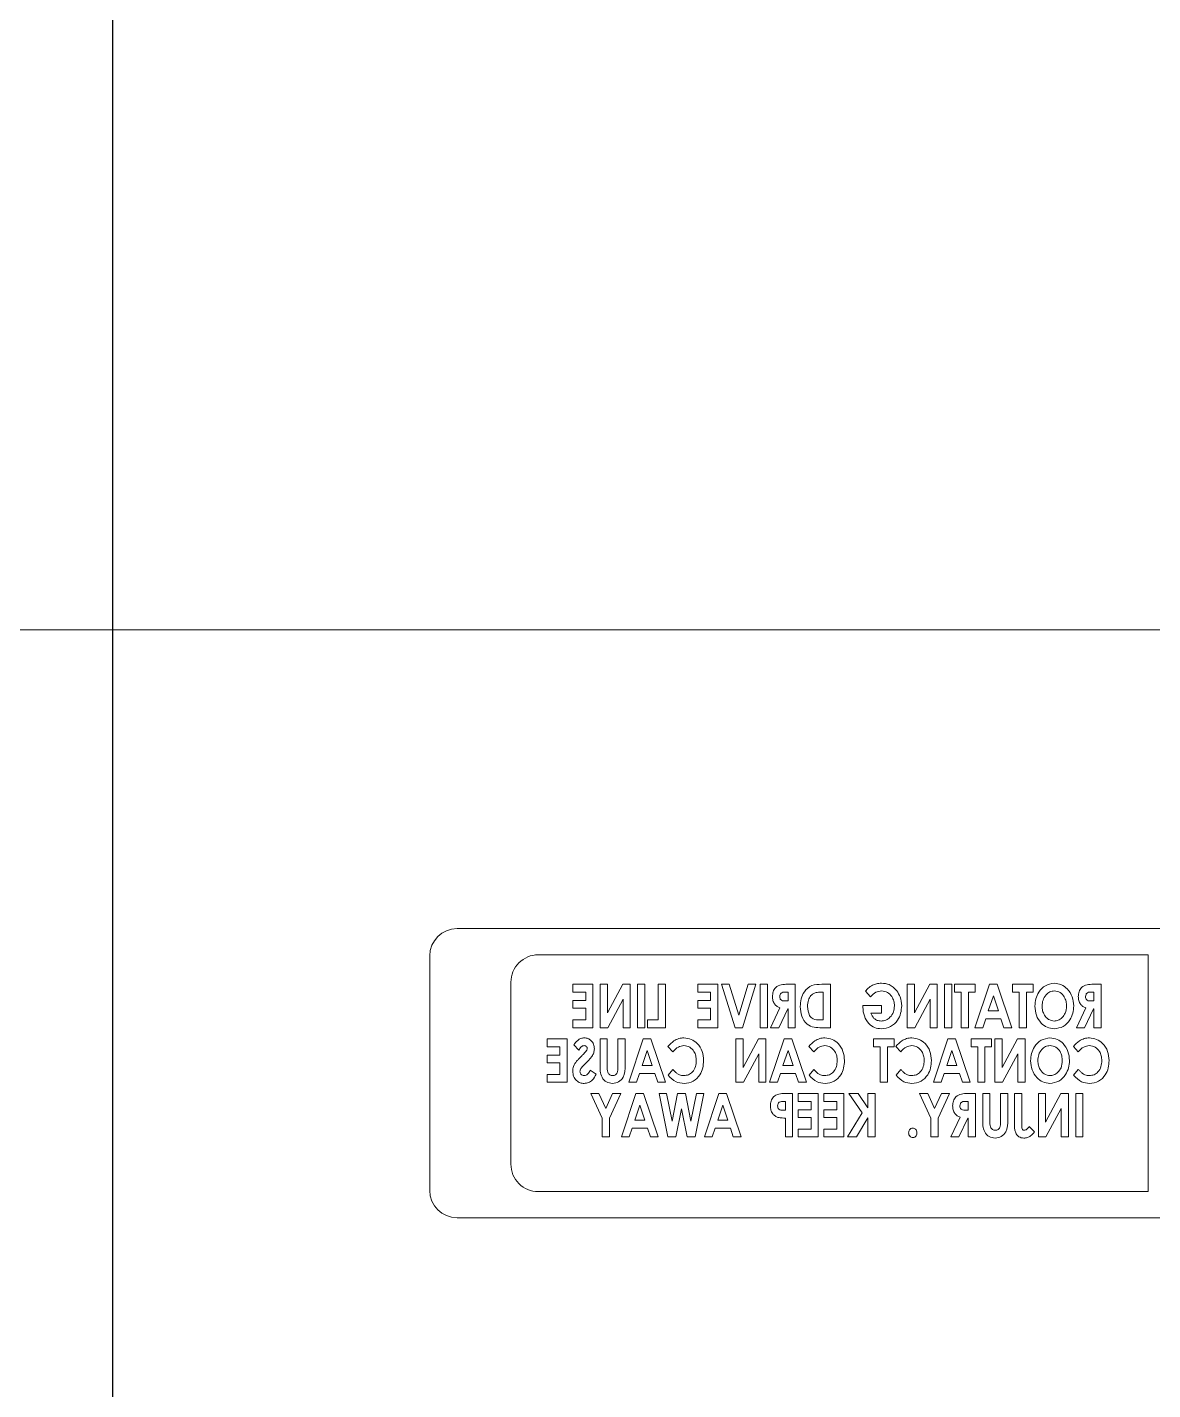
# Model space of a CAD drawing. Header units: feet. Extents: x -21 to 5170, y -254 to 1413.
# Drawn here: x 1831.919 to 1834.267, y 49.319 to 52.161 of the extents above; entities that cross this region are included whole.
import ezdxf

# ---------------------------------------------------------------- set-up
doc = ezdxf.new("R2010")
doc.units = ezdxf.units.FT
doc.header["$MEASUREMENT"] = 0
doc.layers.add('ATI CENTER SUPPORT', color=7, linetype='Continuous')
doc.layers.add('G-NPLT', color=67, linetype='Continuous', plot=False)

msp = doc.modelspace()

# ---------------------------------------------------------------- linework, layer by layer
at = {"layer": 'ATI CENTER SUPPORT', "color": 8, "linetype": 'Continuous', "lineweight": 15}
for p, q in [((1805.32588, 50.90399), (1838.84262, 50.90399)), ((1832.8161, 50.28096), (1836.80275, 50.28096)), ((1832.75912, 49.7349), (1832.75912, 50.22398)), ((1834.25791, 50.22635), (1832.98537, 50.22635)), ((1834.25791, 49.73253), (1834.25791, 50.22635)), ((1832.92839, 49.78951), (1832.92839, 50.16937)), ((1833.05782, 50.16486), (1833.05782, 50.14862)), ((1833.09956, 50.16486), (1833.05782, 50.16486)), ((1833.09956, 50.07441), (1833.09956, 50.16486)), ((1833.11476, 50.16486), (1833.11476, 50.07441)), ((1833.12983, 50.16486), (1833.11476, 50.16486)), ((1833.16176, 50.16486), (1833.12983, 50.10534)), ((1833.12983, 50.10534), (1833.12983, 50.16486)), ((1833.17738, 50.16486), (1833.16176, 50.16486)), ((1833.17738, 50.07441), (1833.17738, 50.16486)), ((1833.20765, 50.16486), (1833.19257, 50.16486)), ((1833.19257, 50.16486), (1833.19257, 50.07441)), ((1833.20765, 50.07441), (1833.20765, 50.16486)), ((1833.25067, 50.16486), (1833.2356, 50.16486)), ((1833.2356, 50.16486), (1833.2356, 50.09064)), ((1833.25067, 50.07441), (1833.25067, 50.16486)), ((1833.36003, 50.16486), (1833.31828, 50.16486)), ((1833.31828, 50.16486), (1833.31828, 50.14862)), ((1833.36003, 50.07441), (1833.36003, 50.16486)), ((1833.38359, 50.16486), (1833.36768, 50.16486)), ((1833.36768, 50.16486), (1833.39589, 50.07441)), ((1833.40363, 50.10061), (1833.38359, 50.16486)), ((1833.42364, 50.16486), (1833.40363, 50.10061)), ((1833.41141, 50.07441), (1833.43958, 50.16486)), ((1833.43958, 50.16486), (1833.42364, 50.16486)), ((1833.46347, 50.16486), (1833.44839, 50.16486)), ((1833.44839, 50.16486), (1833.44839, 50.07441)), ((1833.46347, 50.07441), (1833.46347, 50.16486)), ((1833.52157, 50.16486), (1833.50541, 50.16486)), ((1833.52157, 50.07441), (1833.52157, 50.16486)), ((1833.59475, 50.16486), (1833.57694, 50.16486)), ((1833.59475, 50.07441), (1833.59475, 50.16486)), ((1833.66794, 50.15047), (1833.67837, 50.13871)), ((1833.77032, 50.16486), (1833.75525, 50.16486)), ((1833.75525, 50.16486), (1833.75525, 50.07441)), ((1833.80225, 50.16486), (1833.77032, 50.10534)), ((1833.77032, 50.10534), (1833.77032, 50.16486)), ((1833.81787, 50.16486), (1833.80225, 50.16486)), ((1833.81787, 50.07441), (1833.81787, 50.16486)), ((1833.84814, 50.16486), (1833.83306, 50.16486)), ((1833.83306, 50.16486), (1833.83306, 50.07441)), ((1833.84814, 50.07441), (1833.84814, 50.16486)), ((1833.89696, 50.16486), (1833.85405, 50.16486)), ((1833.85405, 50.16486), (1833.85405, 50.14862)), ((1833.9267, 50.16486), (1833.89649, 50.07441)), ((1833.89696, 50.14862), (1833.89696, 50.16486)), ((1833.94277, 50.16486), (1833.9267, 50.16486)), ((1833.97303, 50.07441), (1833.94277, 50.16486)), ((1834.0178, 50.16486), (1833.97489, 50.16486)), ((1833.97489, 50.16486), (1833.97489, 50.14862)), ((1834.0178, 50.14862), (1834.0178, 50.16486)), ((1834.15951, 50.16486), (1834.14335, 50.16486)), ((1834.15951, 50.07441), (1834.15951, 50.16486)), ((1833.05782, 50.14862), (1833.08449, 50.14862)), ((1833.05782, 50.13123), (1833.05782, 50.11499)), ((1833.08449, 50.13123), (1833.05782, 50.13123)), ((1833.08449, 50.14862), (1833.08449, 50.13123)), ((1833.13047, 50.07441), (1833.1623, 50.13375)), ((1833.1623, 50.13375), (1833.1623, 50.07441)), ((1833.31828, 50.14862), (1833.34495, 50.14862)), ((1833.31828, 50.13123), (1833.31828, 50.11499)), ((1833.34495, 50.13123), (1833.31828, 50.13123)), ((1833.34495, 50.14862), (1833.34495, 50.13123)), ((1833.5065, 50.13007), (1833.50175, 50.13007)), ((1833.50234, 50.14862), (1833.5065, 50.14862)), ((1833.5065, 50.14862), (1833.5065, 50.13007)), ((1833.57458, 50.14862), (1833.57967, 50.14862)), ((1833.57967, 50.14862), (1833.57967, 50.09064)), ((1833.77096, 50.07441), (1833.80279, 50.13375)), ((1833.80279, 50.13375), (1833.80279, 50.07441)), ((1833.85405, 50.14862), (1833.86797, 50.14862)), ((1833.86797, 50.14862), (1833.86797, 50.07441)), ((1833.88305, 50.14862), (1833.89696, 50.14862)), ((1833.88305, 50.07441), (1833.88305, 50.14862)), ((1833.92423, 50.1092), (1833.93476, 50.1406)), ((1833.93476, 50.1406), (1833.94529, 50.1092)), ((1833.97489, 50.14862), (1833.9888, 50.14862)), ((1833.9888, 50.14862), (1833.9888, 50.07441)), ((1834.00388, 50.07441), (1834.00388, 50.14862)), ((1834.00388, 50.14862), (1834.0178, 50.14862)), ((1834.14443, 50.13007), (1834.13969, 50.13007)), ((1834.14029, 50.14862), (1834.14443, 50.14862)), ((1834.14443, 50.14862), (1834.14443, 50.13007)), ((1833.05782, 50.11499), (1833.08449, 50.11499)), ((1833.08449, 50.11499), (1833.08449, 50.09064)), ((1833.31828, 50.11499), (1833.34495, 50.11499)), ((1833.34495, 50.11499), (1833.34495, 50.09064)), ((1833.48953, 50.11568), (1833.46997, 50.07441)), ((1833.48709, 50.07441), (1833.50579, 50.11383)), ((1833.50579, 50.11383), (1833.5065, 50.11383)), ((1833.5065, 50.11383), (1833.5065, 50.07441)), ((1833.66247, 50.12079), (1833.66236, 50.11693)), ((1833.70179, 50.12079), (1833.66247, 50.12079)), ((1833.67915, 50.10456), (1833.70179, 50.10456)), ((1833.70179, 50.10456), (1833.70179, 50.12079)), ((1833.91266, 50.07441), (1833.91884, 50.09296)), ((1833.91884, 50.09296), (1833.95071, 50.09296)), ((1833.94529, 50.1092), (1833.92423, 50.1092)), ((1833.95071, 50.09296), (1833.95691, 50.07441)), ((1834.12747, 50.11568), (1834.1079, 50.07441)), ((1834.12503, 50.07441), (1834.14373, 50.11383)), ((1834.14373, 50.11383), (1834.14443, 50.11383)), ((1834.14443, 50.11383), (1834.14443, 50.07441)), ((1833.08449, 50.09064), (1833.05782, 50.09064)), ((1833.05782, 50.09064), (1833.05782, 50.07441)), ((1833.05782, 50.07441), (1833.09956, 50.07441)), ((1833.11476, 50.07441), (1833.13047, 50.07441)), ((1833.1623, 50.07441), (1833.17738, 50.07441)), ((1833.19257, 50.07441), (1833.20765, 50.07441)), ((1833.2356, 50.09064), (1833.21356, 50.09064)), ((1833.21356, 50.09064), (1833.21356, 50.07441)), ((1833.21356, 50.07441), (1833.25067, 50.07441)), ((1833.34495, 50.09064), (1833.31828, 50.09064)), ((1833.31828, 50.09064), (1833.31828, 50.07441)), ((1833.31828, 50.07441), (1833.36003, 50.07441)), ((1833.39589, 50.07441), (1833.41141, 50.07441)), ((1833.44839, 50.07441), (1833.46347, 50.07441)), ((1833.46997, 50.07441), (1833.48709, 50.07441)), ((1833.5065, 50.07441), (1833.52157, 50.07441)), ((1833.57967, 50.09064), (1833.5727, 50.09064)), ((1833.57666, 50.07441), (1833.59475, 50.07441)), ((1833.75525, 50.07441), (1833.77096, 50.07441)), ((1833.80279, 50.07441), (1833.81787, 50.07441)), ((1833.83306, 50.07441), (1833.84814, 50.07441)), ((1833.86797, 50.07441), (1833.88305, 50.07441)), ((1833.89649, 50.07441), (1833.91266, 50.07441)), ((1833.95691, 50.07441), (1833.97303, 50.07441)), ((1833.9888, 50.07441), (1834.00388, 50.07441)), ((1834.1079, 50.07441), (1834.12503, 50.07441)), ((1834.14443, 50.07441), (1834.15951, 50.07441)), ((1833.04569, 50.0509), (1833.00394, 50.0509)), ((1833.00394, 50.0509), (1833.00394, 50.03467)), ((1833.04569, 49.96045), (1833.04569, 50.0509)), ((1833.05972, 50.03882), (1833.07012, 50.02771)), ((1833.12942, 50.0509), (1833.11434, 50.0509)), ((1833.11434, 50.0509), (1833.11434, 49.99694)), ((1833.12942, 49.9942), (1833.12942, 50.0509)), ((1833.16652, 50.0509), (1833.15145, 50.0509)), ((1833.15145, 50.0509), (1833.15145, 49.99205)), ((1833.16652, 49.99694), (1833.16652, 50.0509)), ((1833.20438, 50.0509), (1833.17418, 49.96045)), ((1833.22046, 50.0509), (1833.20438, 50.0509)), ((1833.25072, 49.96045), (1833.22046, 50.0509)), ((1833.39788, 50.0509), (1833.39788, 49.96045)), ((1833.41296, 50.0509), (1833.39788, 50.0509)), ((1833.44488, 50.0509), (1833.41296, 49.99138)), ((1833.41296, 49.99138), (1833.41296, 50.0509)), ((1833.4605, 50.0509), (1833.44488, 50.0509)), ((1833.4605, 49.96045), (1833.4605, 50.0509)), ((1833.49836, 50.0509), (1833.46816, 49.96045)), ((1833.51444, 50.0509), (1833.49836, 50.0509)), ((1833.54469, 49.96045), (1833.51444, 50.0509)), ((1833.72781, 50.0509), (1833.6849, 50.0509)), ((1833.6849, 50.0509), (1833.6849, 50.03467)), ((1833.72781, 50.03467), (1833.72781, 50.0509)), ((1833.84, 50.0509), (1833.80979, 49.96045)), ((1833.85607, 50.0509), (1833.84, 50.0509)), ((1833.88633, 49.96045), (1833.85607, 50.0509)), ((1833.9311, 50.0509), (1833.88819, 50.0509)), ((1833.88819, 50.0509), (1833.88819, 50.03467)), ((1833.9311, 50.03467), (1833.9311, 50.0509)), ((1833.95325, 50.0509), (1833.93817, 50.0509)), ((1833.93817, 50.0509), (1833.93817, 49.96045)), ((1833.95325, 49.99138), (1833.95325, 50.0509)), ((1833.98518, 50.0509), (1833.95325, 49.99138)), ((1834.00079, 50.0509), (1833.98518, 50.0509)), ((1834.00079, 49.96045), (1834.00079, 50.0509)), ((1833.00394, 50.03467), (1833.03061, 50.03467)), ((1833.03061, 50.01727), (1833.00394, 50.01727)), ((1833.00394, 50.01727), (1833.00394, 50.00103)), ((1833.03061, 50.03467), (1833.03061, 50.01727)), ((1833.20192, 49.99524), (1833.21245, 50.02664)), ((1833.21245, 50.02664), (1833.22297, 49.99524)), ((1833.25605, 50.03521), (1833.26616, 50.02383)), ((1833.41359, 49.96045), (1833.44542, 50.01979)), ((1833.44542, 50.01979), (1833.44542, 49.96045)), ((1833.4959, 49.99524), (1833.50642, 50.02664)), ((1833.50642, 50.02664), (1833.51695, 49.99524)), ((1833.55003, 50.03521), (1833.56014, 50.02383)), ((1833.6849, 50.03467), (1833.69881, 50.03467)), ((1833.69881, 50.03467), (1833.69881, 49.96045)), ((1833.71389, 49.96045), (1833.71389, 50.03467)), ((1833.71389, 50.03467), (1833.72781, 50.03467)), ((1833.7314, 50.03521), (1833.74151, 50.02383)), ((1833.83754, 49.99524), (1833.84806, 50.02664)), ((1833.84806, 50.02664), (1833.85859, 49.99524)), ((1833.88819, 50.03467), (1833.9021, 50.03467)), ((1833.9021, 50.03467), (1833.9021, 49.96045)), ((1833.91718, 49.96045), (1833.91718, 50.03467)), ((1833.91718, 50.03467), (1833.9311, 50.03467)), ((1833.95388, 49.96045), (1833.98572, 50.01979)), ((1833.98572, 50.01979), (1833.98572, 49.96045)), ((1834.10192, 50.03521), (1834.11203, 50.02383)), ((1833.00394, 50.00103), (1833.03061, 50.00103)), ((1833.03061, 50.00103), (1833.03061, 49.97668)), ((1833.1061, 49.97739), (1833.09393, 49.98596)), ((1833.19034, 49.96045), (1833.19652, 49.979)), ((1833.19652, 49.979), (1833.22839, 49.979)), ((1833.22297, 49.99524), (1833.20192, 49.99524)), ((1833.22839, 49.979), (1833.23459, 49.96045)), ((1833.26616, 49.98752), (1833.25636, 49.9754)), ((1833.48432, 49.96045), (1833.4905, 49.979)), ((1833.4905, 49.979), (1833.52237, 49.979)), ((1833.51695, 49.99524), (1833.4959, 49.99524)), ((1833.52237, 49.979), (1833.52857, 49.96045)), ((1833.56014, 49.98752), (1833.55034, 49.9754)), ((1833.74151, 49.98752), (1833.73171, 49.9754)), ((1833.82596, 49.96045), (1833.83214, 49.979)), ((1833.83214, 49.979), (1833.86401, 49.979)), ((1833.85859, 49.99524), (1833.83754, 49.99524)), ((1833.86401, 49.979), (1833.87021, 49.96045)), ((1834.11203, 49.98752), (1834.10222, 49.9754)), ((1833.03061, 49.97668), (1833.00394, 49.97668)), ((1833.00394, 49.97668), (1833.00394, 49.96045)), ((1833.00394, 49.96045), (1833.04569, 49.96045)), ((1833.17418, 49.96045), (1833.19034, 49.96045)), ((1833.23459, 49.96045), (1833.25072, 49.96045)), ((1833.39788, 49.96045), (1833.41359, 49.96045)), ((1833.44542, 49.96045), (1833.4605, 49.96045)), ((1833.46816, 49.96045), (1833.48432, 49.96045)), ((1833.52857, 49.96045), (1833.54469, 49.96045)), ((1833.69881, 49.96045), (1833.71389, 49.96045)), ((1833.80979, 49.96045), (1833.82596, 49.96045)), ((1833.87021, 49.96045), (1833.88633, 49.96045)), ((1833.9021, 49.96045), (1833.91718, 49.96045)), ((1833.93817, 49.96045), (1833.95388, 49.96045)), ((1833.98572, 49.96045), (1834.00079, 49.96045)), ((1833.11208, 49.93694), (1833.09504, 49.93694)), ((1833.09504, 49.93694), (1833.11881, 49.88566)), ((1833.12635, 49.90614), (1833.11208, 49.93694)), ((1833.14065, 49.93694), (1833.12635, 49.90614)), ((1833.13389, 49.88566), (1833.15766, 49.93694)), ((1833.15766, 49.93694), (1833.14065, 49.93694)), ((1833.18915, 49.93694), (1833.15894, 49.84649)), ((1833.20522, 49.93694), (1833.18915, 49.93694)), ((1833.23548, 49.84649), (1833.20522, 49.93694)), ((1833.25326, 49.93694), (1833.23791, 49.93694)), ((1833.23791, 49.93694), (1833.25566, 49.84649)), ((1833.26459, 49.87919), (1833.25326, 49.93694)), ((1833.27625, 49.93694), (1833.26459, 49.87919)), ((1833.29229, 49.93694), (1833.27625, 49.93694)), ((1833.30402, 49.87919), (1833.29229, 49.93694)), ((1833.31536, 49.93694), (1833.30402, 49.87919)), ((1833.31291, 49.84649), (1833.33069, 49.93694)), ((1833.33069, 49.93694), (1833.31536, 49.93694)), ((1833.36217, 49.93694), (1833.33196, 49.84649)), ((1833.37824, 49.93694), (1833.36217, 49.93694)), ((1833.4085, 49.84649), (1833.37824, 49.93694)), ((1833.51612, 49.93694), (1833.50036, 49.93694)), ((1833.51612, 49.84649), (1833.51612, 49.93694)), ((1833.56958, 49.93694), (1833.52783, 49.93694)), ((1833.52783, 49.93694), (1833.52783, 49.92071)), ((1833.56958, 49.84649), (1833.56958, 49.93694)), ((1833.5813, 49.93694), (1833.5813, 49.92071)), ((1833.62304, 49.93694), (1833.5813, 49.93694)), ((1833.62304, 49.84649), (1833.62304, 49.93694)), ((1833.65257, 49.93694), (1833.6334, 49.93694)), ((1833.6334, 49.93694), (1833.66107, 49.89693)), ((1833.67303, 49.90739), (1833.65257, 49.93694)), ((1833.6881, 49.93694), (1833.67303, 49.93694)), ((1833.67303, 49.93694), (1833.67303, 49.90739)), ((1833.6881, 49.84649), (1833.6881, 49.93694)), ((1833.78076, 49.93694), (1833.80453, 49.88566)), ((1833.79779, 49.93694), (1833.78076, 49.93694)), ((1833.81207, 49.90614), (1833.79779, 49.93694)), ((1833.82637, 49.93694), (1833.81207, 49.90614)), ((1833.81961, 49.88566), (1833.84338, 49.93694)), ((1833.84338, 49.93694), (1833.82637, 49.93694)), ((1833.89742, 49.93694), (1833.88126, 49.93694)), ((1833.89742, 49.84649), (1833.89742, 49.93694)), ((1833.92769, 49.93694), (1833.91261, 49.93694)), ((1833.91261, 49.93694), (1833.91261, 49.88298)), ((1833.92769, 49.88024), (1833.92769, 49.93694)), ((1833.94972, 49.93694), (1833.94972, 49.87809)), ((1833.9648, 49.93694), (1833.94972, 49.93694)), ((1833.9648, 49.88298), (1833.9648, 49.93694)), ((1833.99391, 49.93694), (1833.97883, 49.93694)), ((1833.97883, 49.93694), (1833.97883, 49.87689)), ((1833.99391, 49.87312), (1833.99391, 49.93694)), ((1834.04389, 49.93694), (1834.02882, 49.93694)), ((1834.02882, 49.93694), (1834.02882, 49.84649)), ((1834.07582, 49.93694), (1834.04389, 49.87742)), ((1834.04389, 49.87742), (1834.04389, 49.93694)), ((1834.09144, 49.93694), (1834.07582, 49.93694)), ((1834.09144, 49.84649), (1834.09144, 49.93694)), ((1834.10663, 49.93694), (1834.10663, 49.84649)), ((1834.12171, 49.93694), (1834.10663, 49.93694)), ((1834.12171, 49.84649), (1834.12171, 49.93694)), ((1833.18668, 49.88128), (1833.19721, 49.91268)), ((1833.19721, 49.91268), (1833.20774, 49.88128)), ((1833.27249, 49.84649), (1833.2843, 49.90496)), ((1833.2843, 49.90496), (1833.29617, 49.84649)), ((1833.35971, 49.88128), (1833.37024, 49.91268)), ((1833.37024, 49.91268), (1833.38076, 49.88128)), ((1833.50105, 49.90215), (1833.49657, 49.90215)), ((1833.49708, 49.92071), (1833.50105, 49.92071)), ((1833.50105, 49.92071), (1833.50105, 49.90215)), ((1833.52783, 49.92071), (1833.55451, 49.92071)), ((1833.52783, 49.90331), (1833.52783, 49.88708)), ((1833.55451, 49.90331), (1833.52783, 49.90331)), ((1833.55451, 49.92071), (1833.55451, 49.90331)), ((1833.5813, 49.92071), (1833.60797, 49.92071)), ((1833.5813, 49.90331), (1833.5813, 49.88708)), ((1833.60797, 49.90331), (1833.5813, 49.90331)), ((1833.60797, 49.92071), (1833.60797, 49.90331)), ((1833.66107, 49.89693), (1833.6307, 49.84649)), ((1833.88235, 49.90215), (1833.8776, 49.90215)), ((1833.8782, 49.92071), (1833.88235, 49.92071)), ((1833.88235, 49.92071), (1833.88235, 49.90215)), ((1834.04452, 49.84649), (1834.07636, 49.90583)), ((1834.07636, 49.90583), (1834.07636, 49.84649)), ((1833.11881, 49.88566), (1833.11881, 49.84649)), ((1833.13389, 49.84649), (1833.13389, 49.88566)), ((1833.20774, 49.88128), (1833.18668, 49.88128)), ((1833.38076, 49.88128), (1833.35971, 49.88128)), ((1833.50105, 49.88592), (1833.50105, 49.84649)), ((1833.52783, 49.88708), (1833.55451, 49.88708)), ((1833.55451, 49.88708), (1833.55451, 49.86272)), ((1833.5813, 49.88708), (1833.60797, 49.88708)), ((1833.60797, 49.88708), (1833.60797, 49.86272)), ((1833.64896, 49.84649), (1833.67303, 49.88646)), ((1833.67303, 49.88646), (1833.67303, 49.84649)), ((1833.80453, 49.88566), (1833.80453, 49.84649)), ((1833.81961, 49.84649), (1833.81961, 49.88566)), ((1833.86539, 49.88776), (1833.84582, 49.84649)), ((1833.86294, 49.84649), (1833.88164, 49.88592)), ((1833.88164, 49.88592), (1833.88235, 49.88592)), ((1833.88235, 49.88592), (1833.88235, 49.84649)), ((1834.02058, 49.85698), (1834.00972, 49.86834)), ((1833.11881, 49.84649), (1833.13389, 49.84649)), ((1833.15894, 49.84649), (1833.1751, 49.84649)), ((1833.1751, 49.84649), (1833.18128, 49.86504)), ((1833.18128, 49.86504), (1833.21316, 49.86504)), ((1833.21316, 49.86504), (1833.21935, 49.84649)), ((1833.21935, 49.84649), (1833.23548, 49.84649)), ((1833.25566, 49.84649), (1833.27249, 49.84649)), ((1833.29617, 49.84649), (1833.31291, 49.84649)), ((1833.33196, 49.84649), (1833.34813, 49.84649)), ((1833.34813, 49.84649), (1833.35431, 49.86504)), ((1833.35431, 49.86504), (1833.38618, 49.86504)), ((1833.38618, 49.86504), (1833.39237, 49.84649)), ((1833.39237, 49.84649), (1833.4085, 49.84649)), ((1833.50105, 49.84649), (1833.51612, 49.84649)), ((1833.55451, 49.86272), (1833.52783, 49.86272)), ((1833.52783, 49.86272), (1833.52783, 49.84649)), ((1833.52783, 49.84649), (1833.56958, 49.84649)), ((1833.60797, 49.86272), (1833.5813, 49.86272)), ((1833.5813, 49.86272), (1833.5813, 49.84649)), ((1833.5813, 49.84649), (1833.62304, 49.84649)), ((1833.6307, 49.84649), (1833.64896, 49.84649)), ((1833.67303, 49.84649), (1833.6881, 49.84649)), ((1833.80453, 49.84649), (1833.81961, 49.84649)), ((1833.84582, 49.84649), (1833.86294, 49.84649)), ((1833.88235, 49.84649), (1833.89742, 49.84649)), ((1834.02882, 49.84649), (1834.04452, 49.84649)), ((1834.07636, 49.84649), (1834.09144, 49.84649)), ((1834.10663, 49.84649), (1834.12171, 49.84649)), ((1834.25791, 49.73253), (1832.98537, 49.73253)), ((1832.8161, 49.67792), (1836.80275, 49.67792))]:
    msp.add_line(p, q, dxfattribs=at)
for centre, start, end in [((1832.8161, 50.22397), 90.0039, 179.9957), ((1832.98537, 50.16937), 89.99607, 180.00352), ((1832.98537, 49.7895), 179.9965, 270.0039), ((1832.8161, 49.73491), 180.00427, 269.99612)]:
    msp.add_arc(centre, 0.05698, start, end, dxfattribs=at)
for points, knots in [([(1833.50541, 50.16486), (1833.50103, 50.16487), (1833.49234, 50.16488), (1833.48057, 50.15969), (1833.47481, 50.14946), (1833.47429, 50.1426), (1833.47402, 50.13917)], [0, 0, 0, 0, 0.2818154, 0.5589455, 0.779141, 1, 1, 1, 1]), ([(1833.57694, 50.16486), (1833.56986, 50.16477), (1833.55582, 50.1646), (1833.54009, 50.15128), (1833.53313, 50.13469), (1833.53246, 50.12381), (1833.53212, 50.11836)], [0, 0, 0, 0, 0.2811139, 0.5579627, 0.7787629, 1, 1, 1, 1]), ([(1833.68259, 50.1629), (1833.6795, 50.161), (1833.67398, 50.15759), (1833.66979, 50.15265), (1833.66794, 50.15047)], [0, 0, 0, 0, 0.5592263, 1, 1, 1, 1]), ([(1833.67837, 50.13871), (1833.68194, 50.1425), (1833.68831, 50.14926), (1833.69744, 50.15043), (1833.70146, 50.15094)], [0, 0, 0, 0, 0.5600741, 1, 1, 1, 1]), ([(1833.70164, 50.16718), (1833.69795, 50.16697), (1833.69135, 50.16659), (1833.68527, 50.16403), (1833.68259, 50.1629)], [0, 0, 0, 0, 0.5597584, 1, 1, 1, 1]), ([(1833.70146, 50.15094), (1833.70574, 50.15034), (1833.71432, 50.14912), (1833.72294, 50.14012), (1833.72778, 50.13019), (1833.72823, 50.12347), (1833.72846, 50.1201)], [0, 0, 0, 0, 0.2788496, 0.5585137, 0.7791142, 1, 1, 1, 1]), ([(1833.7333, 50.15136), (1833.72839, 50.15643), (1833.7196, 50.16551), (1833.70714, 50.16667), (1833.70164, 50.16718)], [0, 0, 0, 0, 0.558959, 1, 1, 1, 1]), ([(1833.74353, 50.12009), (1833.74305, 50.12642), (1833.74218, 50.13773), (1833.73601, 50.14719), (1833.7333, 50.15136)], [0, 0, 0, 0, 0.5596332, 1, 1, 1, 1]), ([(1834.06182, 50.16718), (1834.05533, 50.16611), (1834.04231, 50.16395), (1834.02958, 50.14991), (1834.0224, 50.13472), (1834.02173, 50.12448), (1834.02139, 50.11936)], [0, 0, 0, 0, 0.27840013, 0.55838051, 0.77905203, 1, 1, 1, 1]), ([(1834.03647, 50.11958), (1834.03681, 50.12379), (1834.03748, 50.13222), (1834.04363, 50.14246), (1834.05209, 50.14971), (1834.05872, 50.15053), (1834.06204, 50.15094)], [0, 0, 0, 0, 0.2804857, 0.5604562, 0.7804608, 1, 1, 1, 1]), ([(1834.10257, 50.11967), (1834.10195, 50.12617), (1834.10072, 50.13916), (1834.09076, 50.15483), (1834.07712, 50.16521), (1834.06692, 50.16652), (1834.06182, 50.16718)], [0, 0, 0, 0, 0.2802821, 0.560118, 0.7803087, 1, 1, 1, 1]), ([(1834.06204, 50.15094), (1834.06626, 50.15026), (1834.07473, 50.14888), (1834.0828, 50.13948), (1834.08695, 50.12942), (1834.08731, 50.12278), (1834.08749, 50.11945)], [0, 0, 0, 0, 0.27834757, 0.55808864, 0.77886325, 1, 1, 1, 1]), ([(1834.14335, 50.16486), (1834.13896, 50.16487), (1834.13028, 50.16488), (1834.11851, 50.15968), (1834.11275, 50.14946), (1834.11223, 50.1426), (1834.11197, 50.13917)], [0, 0, 0, 0, 0.2818399, 0.5589072, 0.7791218, 1, 1, 1, 1]), ([(1833.47402, 50.13917), (1833.47419, 50.13634), (1833.47452, 50.13069), (1833.47809, 50.12345), (1833.48347, 50.11843), (1833.48751, 50.1166), (1833.48953, 50.11568)], [0, 0, 0, 0, 0.2802423, 0.5596173, 0.7796806, 1, 1, 1, 1]), ([(1833.4891, 50.13938), (1833.48927, 50.14095), (1833.48953, 50.14329), (1833.49133, 50.14588), (1833.49502, 50.14882), (1833.49909, 50.14871), (1833.50234, 50.14862)], [0, 0, 0, 0, 0.2498098, 0.375475, 0.5010183, 1, 1, 1, 1]), ([(1833.50175, 50.13007), (1833.4986, 50.13009), (1833.49466, 50.13011), (1833.49092, 50.13286), (1833.48933, 50.13554), (1833.48919, 50.13785), (1833.4891, 50.13938)], [0, 0, 0, 0, 0.498917, 0.6241425, 0.7496627, 1, 1, 1, 1]), ([(1833.5472, 50.11865), (1833.5474, 50.12327), (1833.54774, 50.13152), (1833.55225, 50.13837), (1833.55423, 50.14138)], [0, 0, 0, 0, 0.5606427, 1, 1, 1, 1]), ([(1833.55423, 50.14138), (1833.55577, 50.14279), (1833.55884, 50.14563), (1833.56597, 50.14818), (1833.57132, 50.14846), (1833.57458, 50.14862)], [0, 0, 0, 0, 0.2796099, 0.5597544, 1, 1, 1, 1]), ([(1834.11197, 50.13917), (1834.11213, 50.13634), (1834.11246, 50.13069), (1834.11603, 50.12345), (1834.1214, 50.11843), (1834.12545, 50.1166), (1834.12747, 50.11568)], [0, 0, 0, 0, 0.2802357, 0.5596041, 0.7795523, 1, 1, 1, 1]), ([(1834.12704, 50.13938), (1834.12721, 50.14095), (1834.12747, 50.14329), (1834.12926, 50.14589), (1834.13297, 50.14882), (1834.13704, 50.14871), (1834.14029, 50.14862)], [0, 0, 0, 0, 0.24972223, 0.3753701, 0.50108735, 1, 1, 1, 1]), ([(1834.13969, 50.13007), (1834.13654, 50.13009), (1834.1326, 50.13011), (1834.12886, 50.13286), (1834.12727, 50.13554), (1834.12713, 50.13785), (1834.12704, 50.13938)], [0, 0, 0, 0, 0.498917, 0.6241425, 0.7496627, 1, 1, 1, 1]), ([(1833.53212, 50.11836), (1833.53269, 50.11163), (1833.53383, 50.09822), (1833.54412, 50.08117), (1833.56075, 50.0742), (1833.57133, 50.07434), (1833.57666, 50.07441)], [0, 0, 0, 0, 0.2808666, 0.5600273, 0.7784204, 1, 1, 1, 1]), ([(1833.5727, 50.09064), (1833.56798, 50.09069), (1833.5614, 50.09076), (1833.55453, 50.09554), (1833.54854, 50.10371), (1833.54779, 50.11211), (1833.5472, 50.11865)], [0, 0, 0, 0, 0.31409677, 0.43769433, 0.56155964, 1, 1, 1, 1]), ([(1833.66236, 50.11693), (1833.66302, 50.11077), (1833.66434, 50.09844), (1833.67346, 50.08334), (1833.68658, 50.07347), (1833.69634, 50.07255), (1833.70122, 50.07209)], [0, 0, 0, 0, 0.2802094, 0.5602716, 0.7800197, 1, 1, 1, 1]), ([(1833.70057, 50.08832), (1833.69787, 50.08853), (1833.69247, 50.08894), (1833.68397, 50.09432), (1833.68098, 50.10067), (1833.67915, 50.10456)], [0, 0, 0, 0, 0.2806202, 0.5604217, 1, 1, 1, 1]), ([(1833.72846, 50.1201), (1833.72806, 50.11569), (1833.72727, 50.10687), (1833.7203, 50.09637), (1833.71098, 50.08943), (1833.70404, 50.08869), (1833.70057, 50.08832)], [0, 0, 0, 0, 0.2802493, 0.5601011, 0.7800796, 1, 1, 1, 1]), ([(1833.70122, 50.07209), (1833.70794, 50.07296), (1833.72136, 50.07471), (1833.73511, 50.08863), (1833.74229, 50.10434), (1833.74312, 50.11484), (1833.74353, 50.12009)], [0, 0, 0, 0, 0.27911308, 0.55828099, 0.7790897, 1, 1, 1, 1]), ([(1834.02139, 50.11936), (1834.02194, 50.11288), (1834.02304, 50.09992), (1834.03307, 50.08447), (1834.04642, 50.07382), (1834.05661, 50.07266), (1834.06171, 50.07209)], [0, 0, 0, 0, 0.280298, 0.5601716, 0.7802075, 1, 1, 1, 1]), ([(1834.06176, 50.08832), (1834.05759, 50.08904), (1834.04922, 50.09049), (1834.04132, 50.09982), (1834.03704, 50.10971), (1834.03666, 50.11629), (1834.03647, 50.11958)], [0, 0, 0, 0, 0.27811956, 0.5581464, 0.77894612, 1, 1, 1, 1]), ([(1834.06171, 50.07209), (1834.06826, 50.07304), (1834.08139, 50.07496), (1834.09422, 50.08906), (1834.10151, 50.10425), (1834.10221, 50.11453), (1834.10257, 50.11967)], [0, 0, 0, 0, 0.2786625, 0.5583659, 0.7790941, 1, 1, 1, 1]), ([(1834.07825, 50.09528), (1834.07553, 50.09308), (1834.07068, 50.08914), (1834.06449, 50.08857), (1834.06176, 50.08832)], [0, 0, 0, 0, 0.5596243, 1, 1, 1, 1]), ([(1834.08749, 50.11945), (1834.08714, 50.11437), (1834.08649, 50.10531), (1834.08077, 50.09834), (1834.07825, 50.09528)], [0, 0, 0, 0, 0.5601541, 1, 1, 1, 1]), ([(1833.08171, 50.05322), (1833.07915, 50.05294), (1833.07403, 50.05237), (1833.06621, 50.04719), (1833.06218, 50.04199), (1833.05972, 50.03882)], [0, 0, 0, 0, 0.279604, 0.5593755, 1, 1, 1, 1]), ([(1833.07012, 50.02771), (1833.07166, 50.03008), (1833.07381, 50.03338), (1833.07794, 50.03649), (1833.08015, 50.03682), (1833.08126, 50.03698)], [0, 0, 0, 0, 0.560263, 0.7804454, 1, 1, 1, 1]), ([(1833.08126, 50.03698), (1833.08217, 50.0369), (1833.08397, 50.03674), (1833.08598, 50.03511), (1833.08733, 50.03319), (1833.08748, 50.03177), (1833.08755, 50.03106)], [0, 0, 0, 0, 0.2796333, 0.5591441, 0.7797869, 1, 1, 1, 1]), ([(1833.10263, 50.03028), (1833.10231, 50.03352), (1833.10166, 50.04), (1833.09627, 50.04751), (1833.08936, 50.05248), (1833.08426, 50.05297), (1833.08171, 50.05322)], [0, 0, 0, 0, 0.2800134, 0.5598155, 0.7799746, 1, 1, 1, 1]), ([(1833.28943, 50.05322), (1833.28576, 50.05289), (1833.27843, 50.05224), (1833.26629, 50.04657), (1833.25993, 50.03951), (1833.25605, 50.03521)], [0, 0, 0, 0, 0.2802182, 0.5606496, 1, 1, 1, 1]), ([(1833.26616, 50.02383), (1833.26969, 50.02783), (1833.27599, 50.03495), (1833.2853, 50.03636), (1833.28939, 50.03698)], [0, 0, 0, 0, 0.5607017, 1, 1, 1, 1]), ([(1833.28939, 50.03698), (1833.2936, 50.03631), (1833.30204, 50.03495), (1833.31019, 50.02572), (1833.31459, 50.01579), (1833.31499, 50.00917), (1833.31519, 50.00585)], [0, 0, 0, 0, 0.2783774, 0.5581691, 0.7789557, 1, 1, 1, 1]), ([(1833.33027, 50.00582), (1833.32975, 50.01236), (1833.32871, 50.02541), (1833.31864, 50.04116), (1833.30478, 50.0513), (1833.29454, 50.05258), (1833.28943, 50.05322)], [0, 0, 0, 0, 0.2804239, 0.5599108, 0.7802019, 1, 1, 1, 1]), ([(1833.58341, 50.05322), (1833.57974, 50.05289), (1833.57241, 50.05224), (1833.56027, 50.04657), (1833.55391, 50.03951), (1833.55003, 50.03521)], [0, 0, 0, 0, 0.2802182, 0.5606496, 1, 1, 1, 1]), ([(1833.56014, 50.02383), (1833.56367, 50.02783), (1833.56996, 50.03495), (1833.57928, 50.03636), (1833.58337, 50.03698)], [0, 0, 0, 0, 0.5607017, 1, 1, 1, 1]), ([(1833.58337, 50.03698), (1833.58758, 50.03631), (1833.59602, 50.03495), (1833.60417, 50.02572), (1833.60857, 50.01579), (1833.60897, 50.00917), (1833.60917, 50.00585)], [0, 0, 0, 0, 0.2783774, 0.5581691, 0.7789557, 1, 1, 1, 1]), ([(1833.62425, 50.00582), (1833.62373, 50.01236), (1833.62269, 50.02541), (1833.61262, 50.04116), (1833.59875, 50.0513), (1833.58852, 50.05258), (1833.58341, 50.05322)], [0, 0, 0, 0, 0.2804239, 0.5599108, 0.7802019, 1, 1, 1, 1]), ([(1833.76478, 50.05322), (1833.76111, 50.05289), (1833.75378, 50.05224), (1833.74164, 50.04657), (1833.73528, 50.03951), (1833.7314, 50.03521)], [0, 0, 0, 0, 0.2802182, 0.5606496, 1, 1, 1, 1]), ([(1833.74151, 50.02383), (1833.74504, 50.02783), (1833.75134, 50.03495), (1833.76065, 50.03636), (1833.76474, 50.03698)], [0, 0, 0, 0, 0.5607017, 1, 1, 1, 1]), ([(1833.76474, 50.03698), (1833.76895, 50.03631), (1833.77739, 50.03495), (1833.78555, 50.02573), (1833.78994, 50.01579), (1833.79034, 50.00917), (1833.79055, 50.00585)], [0, 0, 0, 0, 0.27836878, 0.55822274, 0.77896255, 1, 1, 1, 1]), ([(1833.80562, 50.00582), (1833.8051, 50.01236), (1833.80406, 50.02541), (1833.79399, 50.04116), (1833.78013, 50.0513), (1833.76989, 50.05258), (1833.76478, 50.05322)], [0, 0, 0, 0, 0.2804239, 0.5599108, 0.7802019, 1, 1, 1, 1]), ([(1834.05293, 50.05322), (1834.04644, 50.05215), (1834.03343, 50.04999), (1834.0207, 50.03595), (1834.01351, 50.02076), (1834.01284, 50.01052), (1834.01251, 50.0054)], [0, 0, 0, 0, 0.2784001, 0.5583805, 0.7790522, 1, 1, 1, 1]), ([(1834.02758, 50.00562), (1834.02792, 50.00984), (1834.02859, 50.01826), (1834.03475, 50.0285), (1834.04321, 50.03575), (1834.04984, 50.03657), (1834.05315, 50.03698)], [0, 0, 0, 0, 0.2804858, 0.5604563, 0.7804607, 1, 1, 1, 1]), ([(1834.09368, 50.00571), (1834.09307, 50.01221), (1834.09184, 50.0252), (1834.08188, 50.04087), (1834.06824, 50.05126), (1834.05803, 50.05257), (1834.05293, 50.05322)], [0, 0, 0, 0, 0.2802821, 0.5601181, 0.7803088, 1, 1, 1, 1]), ([(1834.05315, 50.03698), (1834.05738, 50.0363), (1834.06585, 50.03492), (1834.07392, 50.02552), (1834.07806, 50.01546), (1834.07843, 50.00882), (1834.07861, 50.00549)], [0, 0, 0, 0, 0.2783476, 0.5580883, 0.7788629, 1, 1, 1, 1]), ([(1834.13529, 50.05322), (1834.13163, 50.05289), (1834.1243, 50.05224), (1834.11216, 50.04657), (1834.1058, 50.03951), (1834.10192, 50.03521)], [0, 0, 0, 0, 0.2802182, 0.5606496, 1, 1, 1, 1]), ([(1834.11203, 50.02383), (1834.11556, 50.02783), (1834.12185, 50.03495), (1834.13117, 50.03636), (1834.13526, 50.03698)], [0, 0, 0, 0, 0.5607017, 1, 1, 1, 1]), ([(1834.13526, 50.03698), (1834.13947, 50.03631), (1834.14791, 50.03496), (1834.15607, 50.02572), (1834.16046, 50.01579), (1834.16086, 50.00917), (1834.16106, 50.00585)], [0, 0, 0, 0, 0.278459, 0.5582345, 0.7789684, 1, 1, 1, 1]), ([(1834.17614, 50.00582), (1834.17562, 50.01236), (1834.17458, 50.02541), (1834.16451, 50.04116), (1834.15064, 50.0513), (1834.14041, 50.05258), (1834.13529, 50.05322)], [0, 0, 0, 0, 0.2804142, 0.5599261, 0.7802095, 1, 1, 1, 1]), ([(1833.07559, 50.01506), (1833.07366, 50.01316), (1833.07022, 50.00976), (1833.06695, 50.00619), (1833.06552, 50.00462)], [0, 0, 0, 0, 0.5601481, 1, 1, 1, 1]), ([(1833.08624, 50.02673), (1833.08435, 50.02447), (1833.08096, 50.02042), (1833.07723, 50.0167), (1833.07559, 50.01506)], [0, 0, 0, 0, 0.5597403, 1, 1, 1, 1]), ([(1833.08287, 49.99853), (1833.08805, 50.00353), (1833.09525, 50.01049), (1833.10172, 50.02181), (1833.10232, 50.02746), (1833.10263, 50.03028)], [0, 0, 0, 0, 0.5605215, 0.7803879, 1, 1, 1, 1]), ([(1833.08755, 50.03106), (1833.08748, 50.0302), (1833.08734, 50.02866), (1833.08658, 50.02732), (1833.08624, 50.02673)], [0, 0, 0, 0, 0.5592792, 1, 1, 1, 1]), ([(1833.06552, 50.00462), (1833.06292, 50.00115), (1833.05827, 49.99494), (1833.05766, 49.98726), (1833.0574, 49.98388)], [0, 0, 0, 0, 0.559849, 1, 1, 1, 1]), ([(1833.0574, 49.98388), (1833.05771, 49.98019), (1833.05835, 49.97283), (1833.06433, 49.96407), (1833.07248, 49.95884), (1833.07827, 49.95837), (1833.08117, 49.95813)], [0, 0, 0, 0, 0.28028211, 0.55980319, 0.7796408, 1, 1, 1, 1]), ([(1833.07247, 49.98293), (1833.07291, 49.98509), (1833.07364, 49.98866), (1833.07699, 49.99247), (1833.07984, 49.99557), (1833.08186, 49.99755), (1833.08287, 49.99853)], [0, 0, 0, 0, 0.3373517, 0.5580709, 0.7790476, 1, 1, 1, 1]), ([(1833.08128, 49.97436), (1833.08, 49.9745), (1833.07743, 49.97478), (1833.0746, 49.97713), (1833.07278, 49.97992), (1833.07257, 49.98193), (1833.07247, 49.98293)], [0, 0, 0, 0, 0.2796951, 0.5593887, 0.7796925, 1, 1, 1, 1]), ([(1833.09393, 49.98596), (1833.09234, 49.98296), (1833.09013, 49.97879), (1833.08526, 49.97493), (1833.0826, 49.97455), (1833.08128, 49.97436)], [0, 0, 0, 0, 0.56001105, 0.78034865, 1, 1, 1, 1]), ([(1833.11434, 49.99694), (1833.11431, 49.99249), (1833.11425, 49.98362), (1833.11753, 49.97058), (1833.12691, 49.95983), (1833.13589, 49.9587), (1833.14037, 49.95813)], [0, 0, 0, 0, 0.2518763, 0.5015662, 0.7510876, 1, 1, 1, 1]), ([(1833.14069, 49.97436), (1833.1396, 49.97444), (1833.13742, 49.97458), (1833.13445, 49.97609), (1833.13207, 49.97835), (1833.12898, 49.98419), (1833.12922, 49.98975), (1833.12942, 49.9942)], [0, 0, 0, 0, 0.1252486, 0.2502259, 0.3752701, 0.5003012, 1, 1, 1, 1]), ([(1833.14037, 49.95813), (1833.14483, 49.95875), (1833.15375, 49.96), (1833.16673, 49.97399), (1833.16661, 49.98776), (1833.16652, 49.99694)], [0, 0, 0, 0, 0.2496827, 0.4997085, 1, 1, 1, 1]), ([(1833.15145, 49.99205), (1833.15153, 49.988), (1833.15164, 49.98294), (1833.1486, 49.97779), (1833.14638, 49.97581), (1833.14364, 49.97455), (1833.14167, 49.97442), (1833.14069, 49.97436)], [0, 0, 0, 0, 0.4992153, 0.624459, 0.749564, 0.87477, 1, 1, 1, 1]), ([(1833.28914, 49.97436), (1833.28601, 49.97466), (1833.28084, 49.97516), (1833.27463, 49.97891), (1833.27013, 49.98296), (1833.26749, 49.986), (1833.26616, 49.98752)], [0, 0, 0, 0, 0.3390111, 0.5590385, 0.7794317, 1, 1, 1, 1]), ([(1833.31519, 50.00585), (1833.31489, 50.00157), (1833.31428, 49.99303), (1833.30822, 49.98241), (1833.29922, 49.97552), (1833.2925, 49.97475), (1833.28914, 49.97436)], [0, 0, 0, 0, 0.2806663, 0.5603157, 0.7803078, 1, 1, 1, 1]), ([(1833.28965, 49.95813), (1833.29624, 49.959), (1833.30945, 49.96075), (1833.32269, 49.97474), (1833.32939, 49.99033), (1833.32998, 50.00065), (1833.33027, 50.00582)], [0, 0, 0, 0, 0.2789514, 0.5583043, 0.7789443, 1, 1, 1, 1]), ([(1833.58312, 49.97436), (1833.57999, 49.97466), (1833.57482, 49.97516), (1833.56861, 49.97891), (1833.56411, 49.98296), (1833.56146, 49.986), (1833.56014, 49.98752)], [0, 0, 0, 0, 0.3390111, 0.5590385, 0.7794317, 1, 1, 1, 1]), ([(1833.60917, 50.00585), (1833.60887, 50.00157), (1833.60826, 49.99303), (1833.60219, 49.98241), (1833.5932, 49.97552), (1833.58648, 49.97475), (1833.58312, 49.97436)], [0, 0, 0, 0, 0.2806663, 0.5603157, 0.7803078, 1, 1, 1, 1]), ([(1833.58362, 49.95813), (1833.59022, 49.959), (1833.60342, 49.96075), (1833.61667, 49.97474), (1833.62337, 49.99033), (1833.62395, 50.00065), (1833.62425, 50.00582)], [0, 0, 0, 0, 0.2789514, 0.5583043, 0.7789443, 1, 1, 1, 1]), ([(1833.76449, 49.97436), (1833.76136, 49.97466), (1833.7562, 49.97516), (1833.74998, 49.97891), (1833.74549, 49.98296), (1833.74284, 49.986), (1833.74151, 49.98752)], [0, 0, 0, 0, 0.3390111, 0.5590385, 0.7794317, 1, 1, 1, 1]), ([(1833.79055, 50.00585), (1833.79024, 50.00157), (1833.78963, 49.99303), (1833.78357, 49.98241), (1833.77457, 49.97552), (1833.76785, 49.97475), (1833.76449, 49.97436)], [0, 0, 0, 0, 0.2806419, 0.56033114, 0.78031549, 1, 1, 1, 1]), ([(1833.765, 49.95813), (1833.77159, 49.959), (1833.7848, 49.96075), (1833.79804, 49.97474), (1833.80475, 49.99033), (1833.80533, 50.00065), (1833.80562, 50.00582)], [0, 0, 0, 0, 0.2789464, 0.55829426, 0.77895569, 1, 1, 1, 1]), ([(1834.01251, 50.0054), (1834.01306, 49.99892), (1834.01416, 49.98596), (1834.02419, 49.97051), (1834.03753, 49.95986), (1834.04773, 49.9587), (1834.05283, 49.95813)], [0, 0, 0, 0, 0.2802979, 0.5601716, 0.7802075, 1, 1, 1, 1]), ([(1834.05288, 49.97436), (1834.04871, 49.97508), (1834.04033, 49.97653), (1834.03243, 49.98587), (1834.02816, 49.99575), (1834.02778, 50.00233), (1834.02758, 50.00562)], [0, 0, 0, 0, 0.2782098, 0.5581584, 0.7789521, 1, 1, 1, 1]), ([(1834.05283, 49.95813), (1834.05938, 49.95908), (1834.0725, 49.961), (1834.08534, 49.9751), (1834.09262, 49.9903), (1834.09333, 50.00057), (1834.09368, 50.00571)], [0, 0, 0, 0, 0.2786625, 0.55836597, 0.77909406, 1, 1, 1, 1]), ([(1834.06937, 49.98132), (1834.06665, 49.97912), (1834.06179, 49.97518), (1834.0556, 49.97461), (1834.05288, 49.97436)], [0, 0, 0, 0, 0.5596243, 1, 1, 1, 1]), ([(1834.07861, 50.00549), (1834.07825, 50.00042), (1834.07761, 49.99135), (1834.07189, 49.98439), (1834.06937, 49.98132)], [0, 0, 0, 0, 0.5601543, 1, 1, 1, 1]), ([(1834.13501, 49.97436), (1834.13187, 49.97466), (1834.12671, 49.97516), (1834.1205, 49.97891), (1834.116, 49.98296), (1834.11335, 49.986), (1834.11203, 49.98752)], [0, 0, 0, 0, 0.3390111, 0.5590385, 0.7794317, 1, 1, 1, 1]), ([(1834.16106, 50.00585), (1834.16076, 50.00157), (1834.16015, 49.99303), (1834.15409, 49.98241), (1834.14509, 49.97552), (1834.13837, 49.97475), (1834.13501, 49.97436)], [0, 0, 0, 0, 0.2806284, 0.5602546, 0.7802284, 1, 1, 1, 1]), ([(1834.13551, 49.95813), (1834.14211, 49.959), (1834.15531, 49.96075), (1834.16856, 49.97474), (1834.17526, 49.99033), (1834.17585, 50.00065), (1834.17614, 50.00582)], [0, 0, 0, 0, 0.2789443, 0.5582901, 0.7789499, 1, 1, 1, 1]), ([(1833.08117, 49.95813), (1833.08432, 49.95843), (1833.09061, 49.95902), (1833.10016, 49.96573), (1833.10385, 49.97296), (1833.1061, 49.97739)], [0, 0, 0, 0, 0.2800557, 0.5597359, 1, 1, 1, 1]), ([(1833.25636, 49.9754), (1833.26149, 49.96992), (1833.27066, 49.96015), (1833.28385, 49.95874), (1833.28965, 49.95813)], [0, 0, 0, 0, 0.5603683, 1, 1, 1, 1]), ([(1833.55034, 49.9754), (1833.55547, 49.96992), (1833.56463, 49.96015), (1833.57782, 49.95874), (1833.58362, 49.95813)], [0, 0, 0, 0, 0.5603683, 1, 1, 1, 1]), ([(1833.73171, 49.9754), (1833.73684, 49.96992), (1833.74601, 49.96015), (1833.7592, 49.95874), (1833.765, 49.95813)], [0, 0, 0, 0, 0.5603683, 1, 1, 1, 1]), ([(1834.10222, 49.9754), (1834.10736, 49.96992), (1834.11652, 49.96015), (1834.12971, 49.95874), (1834.13551, 49.95813)], [0, 0, 0, 0, 0.5603683, 1, 1, 1, 1]), ([(1833.50036, 49.93694), (1833.49603, 49.93694), (1833.48745, 49.93692), (1833.47591, 49.93159), (1833.47044, 49.92141), (1833.46997, 49.91464), (1833.46973, 49.91125)], [0, 0, 0, 0, 0.2818113, 0.5589108, 0.779032, 1, 1, 1, 1]), ([(1833.88126, 49.93694), (1833.87688, 49.93695), (1833.86819, 49.93696), (1833.85642, 49.93177), (1833.85066, 49.92155), (1833.85014, 49.91468), (1833.84988, 49.91125)], [0, 0, 0, 0, 0.281826, 0.5588795, 0.7791326, 1, 1, 1, 1]), ([(1833.46973, 49.91125), (1833.4699, 49.90836), (1833.47022, 49.90259), (1833.47388, 49.89524), (1833.47922, 49.88993), (1833.4834, 49.88817), (1833.4855, 49.88729)], [0, 0, 0, 0, 0.2803706, 0.5599251, 0.7798403, 1, 1, 1, 1]), ([(1833.48481, 49.91127), (1833.48491, 49.91294), (1833.4851, 49.91592), (1833.4872, 49.918), (1833.48813, 49.91891)], [0, 0, 0, 0, 0.56097455, 1, 1, 1, 1]), ([(1833.49657, 49.90215), (1833.49496, 49.90215), (1833.49178, 49.90216), (1833.48728, 49.9037), (1833.48509, 49.90748), (1833.4849, 49.91), (1833.48481, 49.91127)], [0, 0, 0, 0, 0.28213896, 0.55953419, 0.77923577, 1, 1, 1, 1]), ([(1833.48813, 49.91891), (1833.48973, 49.91956), (1833.49261, 49.92072), (1833.49571, 49.92071), (1833.49708, 49.92071)], [0, 0, 0, 0, 0.5576574, 1, 1, 1, 1]), ([(1833.84988, 49.91125), (1833.85004, 49.90842), (1833.85038, 49.90278), (1833.85394, 49.89554), (1833.85932, 49.89051), (1833.86336, 49.88868), (1833.86539, 49.88776)], [0, 0, 0, 0, 0.2802493, 0.5596122, 0.7795565, 1, 1, 1, 1]), ([(1833.86495, 49.91147), (1833.86512, 49.91303), (1833.86538, 49.91538), (1833.86718, 49.91797), (1833.87088, 49.9209), (1833.87495, 49.92079), (1833.8782, 49.92071)], [0, 0, 0, 0, 0.24975, 0.3753841, 0.5008971, 1, 1, 1, 1]), ([(1833.8776, 49.90215), (1833.87445, 49.90217), (1833.87051, 49.9022), (1833.86677, 49.90494), (1833.86519, 49.90762), (1833.86504, 49.90993), (1833.86495, 49.91147)], [0, 0, 0, 0, 0.4987401, 0.6241802, 0.7495875, 1, 1, 1, 1]), ([(1833.4855, 49.88729), (1833.48838, 49.8868), (1833.49353, 49.88591), (1833.49875, 49.88591), (1833.50105, 49.88592)], [0, 0, 0, 0, 0.5595499, 1, 1, 1, 1]), ([(1833.91261, 49.88298), (1833.91259, 49.87853), (1833.91253, 49.86966), (1833.91581, 49.85662), (1833.92518, 49.84587), (1833.93417, 49.84474), (1833.93865, 49.84417)], [0, 0, 0, 0, 0.2518616, 0.5015126, 0.7510192, 1, 1, 1, 1]), ([(1833.93896, 49.8604), (1833.93787, 49.86048), (1833.9357, 49.86063), (1833.93273, 49.86213), (1833.93034, 49.86439), (1833.92727, 49.87023), (1833.9275, 49.87579), (1833.92769, 49.88024)], [0, 0, 0, 0, 0.12509, 0.2500816, 0.3752663, 0.5002272, 1, 1, 1, 1]), ([(1833.93865, 49.84417), (1833.94311, 49.84479), (1833.95202, 49.84605), (1833.96501, 49.86003), (1833.96488, 49.8738), (1833.9648, 49.88298)], [0, 0, 0, 0, 0.2496087, 0.4997037, 1, 1, 1, 1]), ([(1833.94972, 49.87809), (1833.94981, 49.87404), (1833.94993, 49.86898), (1833.94688, 49.86383), (1833.94465, 49.86185), (1833.94192, 49.86059), (1833.93995, 49.86046), (1833.93896, 49.8604)], [0, 0, 0, 0, 0.4991575, 0.6244872, 0.7495777, 0.8745933, 1, 1, 1, 1]), ([(1833.97883, 49.87689), (1833.97865, 49.86946), (1833.97843, 49.86017), (1833.98385, 49.8506), (1833.98788, 49.84689), (1833.99289, 49.84452), (1833.99652, 49.84428), (1833.99833, 49.84417)], [0, 0, 0, 0, 0.4992952, 0.624491, 0.7496442, 0.8746723, 1, 1, 1, 1]), ([(1833.99869, 49.8604), (1833.99806, 49.86048), (1833.9968, 49.86063), (1833.99492, 49.8625), (1833.99397, 49.8669), (1833.99393, 49.87063), (1833.99391, 49.87312)], [0, 0, 0, 0, 0.1245762, 0.2494039, 0.4984677, 1, 1, 1, 1]), ([(1834.00972, 49.86834), (1834.0081, 49.86626), (1834.00583, 49.86337), (1834.00178, 49.86081), (1833.99972, 49.86054), (1833.99869, 49.8604)], [0, 0, 0, 0, 0.5604396, 0.7805348, 1, 1, 1, 1]), ([(1833.76673, 49.86504), (1833.76536, 49.86484), (1833.76263, 49.86444), (1833.75985, 49.8616), (1833.75825, 49.85844), (1833.75811, 49.8563), (1833.75803, 49.85522)], [0, 0, 0, 0, 0.2786808, 0.5586827, 0.779239, 1, 1, 1, 1]), ([(1833.75803, 49.85522), (1833.75816, 49.85385), (1833.75841, 49.8511), (1833.76063, 49.84788), (1833.76349, 49.84568), (1833.76565, 49.84545), (1833.76673, 49.84533)], [0, 0, 0, 0, 0.2801307, 0.5599464, 0.7801611, 1, 1, 1, 1]), ([(1833.77543, 49.85522), (1833.7753, 49.85659), (1833.77504, 49.85933), (1833.77283, 49.86254), (1833.76996, 49.8647), (1833.7678, 49.86493), (1833.76673, 49.86504)], [0, 0, 0, 0, 0.2800834, 0.5598309, 0.7797939, 1, 1, 1, 1]), ([(1833.76673, 49.84533), (1833.7681, 49.84554), (1833.77084, 49.84595), (1833.77361, 49.84882), (1833.77519, 49.85199), (1833.77535, 49.85414), (1833.77543, 49.85522)], [0, 0, 0, 0, 0.2789101, 0.5587084, 0.7792501, 1, 1, 1, 1]), ([(1833.99833, 49.84417), (1834.00083, 49.84438), (1834.00582, 49.8448), (1834.01394, 49.84899), (1834.01806, 49.85395), (1834.02058, 49.85698)], [0, 0, 0, 0, 0.2801124, 0.5602963, 1, 1, 1, 1])]:
    msp.add_open_spline(points, degree=3, knots=knots, dxfattribs=at)
at = {"layer": 'G-NPLT'}
msp.add_lwpolyline([(1832.0982, 315.58045), (2480.28002, 315.58045), (2480.28002, -144.6313), (1832.0982, -144.6313)], close=True, dxfattribs=at)

doc.saveas('drawing.dxf')
